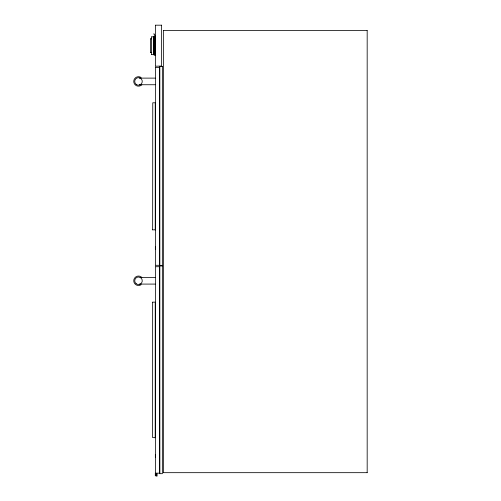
<?xml version="1.0" encoding="UTF-8"?>
<svg xmlns="http://www.w3.org/2000/svg" width="501" height="501" viewBox="0 0 501 501"><rect width="100%" height="100%" fill="white"/><g stroke="black" fill="none" stroke-linecap="round" stroke-linejoin="round"><path stroke-width="0.75" d="M152.655 302.128L152.63 437.592L155.241 437.736M150.582 38.759L150.582 52.643M155.573 25.144L155.573 66.257M151.515 52.643L151.515 52.261M163.364 30.492L163.364 472.731M155.573 67.328L155.573 265.336M159.531 66.401L159.656 473.683L162.355 473.683L162.355 66.401M155.241 229.878L155.241 102.786L152.767 102.786L152.655 229.884M155.573 266.67L155.573 473.195M159.832 265.336L159.832 67.328M155.216 437.711L155.241 302.134L152.667 302.159M159.832 473.195L159.832 266.67M367.177 472.731L367.177 30.492M155.617 66.213L161.604 66.038L161.604 25.144M150.651 38.828A0.814 0.576 0 0 1 151.446 38.828L151.515 38.759M159.531 265.818L162.355 265.818M162.33 265.768L159.55 265.768M155.617 25.182L161.566 25.182M155.617 67.366L159.788 67.366M155.216 229.846L152.667 229.846M159.788 265.298L155.617 265.298M163.414 30.542L367.127 30.542M159.55 66.42L162.33 66.42M155.617 266.714L159.788 266.714M159.788 473.157L155.617 473.157M367.127 472.675L163.414 472.675M151.628 36.83L153.669 36.83M151.628 54.571L153.669 54.571M139.341 78.118L155.216 78.118M139.341 84.738L155.216 84.738M140.098 277.466L155.216 277.466M139.341 284.086L155.216 284.086M155.285 35.828L155.285 55.567M155.354 246.517L155.354 249.498M155.354 454.376L155.354 457.357M154.684 34.381L154.684 35.352M154.358 36.579L154.358 54.816M154.264 35.828L154.264 55.567M153.976 33.517L153.976 34.437M153.826 36.892L153.826 54.503M153.776 36.579L153.776 54.816M151.471 36.892L151.471 54.503M151.446 52.574A0.814 0.576 0 0 1 150.651 52.574M141.852 84.782A4.741 4.741 0 0 1 135.37 84.995A4.741 4.741 0 0 1 134.731 78.544A4.741 4.741 0 0 1 141.132 77.486M141.132 284.718A4.741 4.741 0 0 1 134.731 283.66A4.741 4.741 0 0 1 135.37 277.21A4.741 4.741 0 0 1 141.852 277.422M155.247 473.721L157.064 473.977L155.247 473.721M155.247 474.691L157.064 474.954L155.247 474.691M155.247 475.668L157.064 475.931L155.247 475.668M136.122 84.356A3.77 3.77 0 0 0 142.215 82.02A3.77 3.77 0 0 0 137.142 77.912A3.77 3.77 0 0 0 136.122 84.356M136.122 283.704A3.77 3.77 0 0 0 142.215 281.362A3.77 3.77 0 0 0 137.142 277.26A3.77 3.77 0 0 0 136.122 283.704"/></g></svg>
